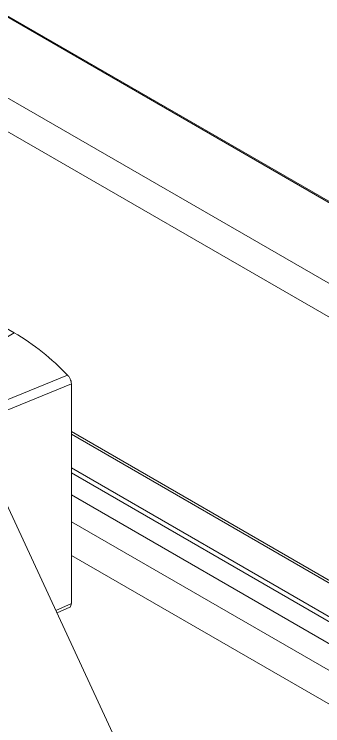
# Model space of a CAD drawing. Header units: millimetres. Extents: x 169 to 14583, y -399 to 10804.
# Drawn here: x 11556.5 to 11594, y 7079.7 to 7166.1 of the extents above; entities that cross this region are included whole.
import ezdxf

# ---------------------------------------------------------------- set-up
doc = ezdxf.new("R2010")
doc.units = ezdxf.units.MM
doc.header["$LTSCALE"] = 35

msp = doc.modelspace()

# ---------------------------------------------------------------- linework, layer by layer
at = {"color": 7, "linetype": 'Continuous', "lineweight": 18}
for p, q in [((11538.259, 7175.937), (11645.123, 7114.246)), ((11538.259, 7175.791), (11718.308, 7071.851)), ((11538.259, 7165.994), (11718.308, 7062.054)), ((11538.259, 7161.911), (11718.308, 7057.971)), ((11556.524, 7127.426), (11553.866, 7128.961)), ((11545.436, 7120.691), (11556.524, 7127.426)), ((11553.192, 7118.315), (11562.999, 7122.269)), ((11553.6, 7117.206), (11563.452, 7121.246)), ((11563.452, 7094.579), (11563.452, 7121.246)), ((11563.452, 7115.441), (11718.308, 7026.044)), ((11563.452, 7115.114), (11718.308, 7025.718)), ((11552.436, 7113.419), (11573.057, 7068.991)), ((11563.452, 7111.032), (11718.308, 7021.635)), ((11563.452, 7110.418), (11718.308, 7021.021)), ((11563.452, 7107.765), (11718.308, 7018.368)), ((11563.452, 7104.499), (11718.308, 7015.103)), ((11563.452, 7100.417), (11718.308, 7011.02)), ((11563.452, 7094.579), (11561.577, 7093.724)), ((11561.713, 7093.43), (11563.271, 7094.14))]:
    msp.add_line(p, q, dxfattribs=at)
msp.add_arc((11541.155, 7101.485), 30.152, 43.57601, 59.35616, dxfattribs=at)
for points, knots in [([(11563.452, 7121.246), (11563.444, 7121.342), (11563.428, 7121.534), (11563.306, 7121.847), (11563.154, 7122.098), (11563.04, 7122.224), (11562.999, 7122.269)], [0, 0, 0, 0, 0.27934, 0.55861, 0.839703, 1, 1, 1, 1]), ([(11563.184, 7094.101), (11563.191, 7094.101), (11563.268, 7094.109), (11563.367, 7094.221), (11563.444, 7094.395), (11563.45, 7094.532), (11563.452, 7094.579)], [0, 0, 0, 0, 0.039949, 0.422139, 0.801809, 1, 1, 1, 1])]:
    msp.add_open_spline(points, degree=3, knots=knots, dxfattribs=at)

doc.saveas('drawing.dxf')
